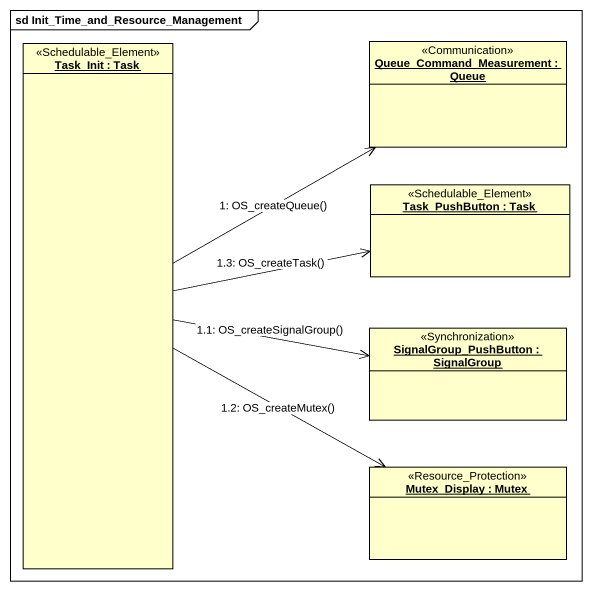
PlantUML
@startuml
mainframe sd Init_Time_and_Resource_Management
hide circle
hide empty members
object "Task_Init : Task" as Task_Init <<Schedulable_Element>>
object "Queue_Command_Measurement : Queue" as Queue_Command_Measurement <<Communication>>
object "Task_PushButton : Task" as Task_PushButton <<Schedulable_Element>>
object "SignalGroup_PushButton : SignalGroup" as SignalGroup_PushButton <<Synchronization>>
object "Mutex_Display : Mutex" as Mutex_Display <<Resource_Protection>>
Task_Init -right-> Queue_Command_Measurement : 1: OS_createQueue()
Task_Init -right-> SignalGroup_PushButton : 1.1: OS_createSignalGroup()
Task_Init -right-> Mutex_Display : 1.2: OS_createMutex()
Task_Init -right-> Task_PushButton : 1.3: OS_createTask()
@enduml
